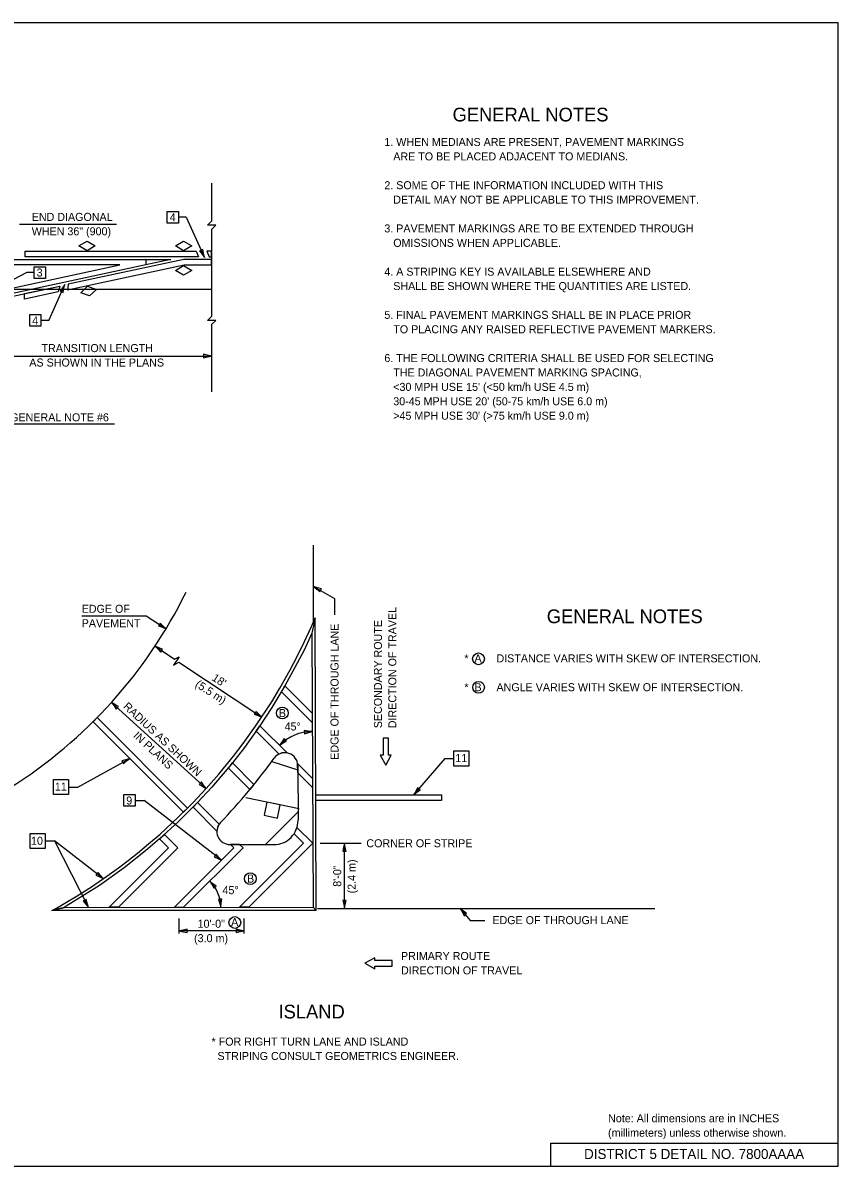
# Model space of a CAD drawing. Extents: x 2261432 to 2263976, y -3124040 to -3123640.
# Drawn here: x 2263060.5 to 2263345.8, y -3124039.7 to -3123639.7 of the extents above; entities that cross this region are included whole.
import ezdxf

# ---------------------------------------------------------------- set-up
doc = ezdxf.new("R2010")
doc.units = 0
for name, color, linetype in [('Default', 7, 'Continuous'), ('RD_Pr_Roadway_Dimensions', 7, 'Continuous'), ('RD_Pr_Roadway_Items', 7, 'Continuous'), ('RD_Pr_Roadway_Notes', 7, 'Continuous'), ('SH_General_Details', 7, 'Continuous')]:
    doc.layers.add(name, color=color, linetype=linetype)

msp = doc.modelspace()

# ---------------------------------------------------------------- linework, layer by layer
at = {"layer": 'Default'}
msp.add_lwpolyline([(2262715.82, -3124039.7), (2263345.82, -3124039.7), (2263345.82, -3123639.7), (2262715.82, -3123639.7)], close=True, dxfattribs=at)
at = {"layer": 'RD_Pr_Roadway_Dimensions'}
for p, q in [((2263059.29, -3123710.15), (2263093.26, -3123710.15)), ((2263015.36, -3123756.26), (2263126.57, -3123756.26)), ((2263043.86, -3123780.04), (2263092.63, -3123780.04)), ((2263106.77, -3123857.79), (2263113.54, -3123862.29)), ((2263115.09, -3123863.32), (2263144.14, -3123882.62)), ((2263124.69, -3123907.59), (2263091.51, -3123877.47)), ((2263164.58, -3123926.74), (2263178.96, -3123926.74)), ((2263173.05, -3123949.54), (2263173.05, -3123926.74)), ((2263115.17, -3123958.36), (2263115.17, -3123953.07)), ((2263137.96, -3123958.36), (2263137.96, -3123953.07)), ((2263137.96, -3123957.41), (2263115.17, -3123957.41))]:
    msp.add_line(p, q, dxfattribs=at)
for points in [[(2263123.77, -3123755.67), (2263123.77, -3123756.26), (2263123.77, -3123756.84), (2263125.17, -3123756.5), (2263126.57, -3123756.26), (2263125.07, -3123755.99)], [(2263108.77, -3123859.83), (2263109.1, -3123859.34), (2263109.42, -3123858.85), (2263108.07, -3123858.36), (2263106.77, -3123857.79), (2263107.86, -3123858.84)], [(2263093.18, -3123879.78), (2263093.58, -3123879.35), (2263093.97, -3123878.92), (2263092.7, -3123878.23), (2263091.51, -3123877.47), (2263092.43, -3123878.67)], [(2263142.13, -3123880.59), (2263141.81, -3123881.07), (2263141.48, -3123881.56), (2263142.84, -3123882.05), (2263144.14, -3123882.62), (2263143.05, -3123881.57)], [(2263158.98, -3123887.25), (2263159.02, -3123887.83), (2263159.06, -3123888.42), (2263160.44, -3123887.98), (2263161.81, -3123887.64), (2263160.31, -3123887.47)], [(2263152.77, -3123891), (2263152.38, -3123890.56), (2263151.99, -3123890.13), (2263151.18, -3123891.32), (2263150.3, -3123892.43), (2263151.59, -3123891.64)], [(2263123.01, -3123905.28), (2263122.61, -3123905.71), (2263122.22, -3123906.14), (2263123.49, -3123906.83), (2263124.69, -3123907.59), (2263123.76, -3123906.39)], [(2263172.47, -3123929.54), (2263173.05, -3123929.54), (2263173.64, -3123929.54), (2263173.3, -3123928.14), (2263173.05, -3123926.74), (2263172.78, -3123928.23)], [(2263127.31, -3123942.48), (2263127.75, -3123942.11), (2263128.2, -3123941.73), (2263127.04, -3123940.88), (2263125.95, -3123939.96), (2263126.71, -3123941.28)], [(2263130.1, -3123946.29), (2263129.51, -3123946.34), (2263128.93, -3123946.39), (2263129.39, -3123947.76), (2263129.76, -3123949.13), (2263129.9, -3123947.62)], [(2263173.64, -3123946.74), (2263173.05, -3123946.74), (2263172.47, -3123946.74), (2263172.81, -3123948.14), (2263173.05, -3123949.54), (2263173.32, -3123948.04)], [(2263117.96, -3123958), (2263117.97, -3123957.41), (2263117.97, -3123956.82), (2263116.56, -3123957.17), (2263115.17, -3123957.41), (2263116.66, -3123957.68)], [(2263135.17, -3123956.82), (2263135.16, -3123957.41), (2263135.16, -3123958), (2263136.56, -3123957.65), (2263137.96, -3123957.41), (2263136.47, -3123957.14)]]:
    msp.add_lwpolyline(points, close=True, dxfattribs=at)
msp.add_lwpolyline([(2263113.54, -3123862.29), (2263115.18, -3123861.55), (2263113.24, -3123864.44), (2263115.09, -3123863.32)], dxfattribs=at)
for centre in [(2263219.97, -3123862.2), (2263219.98, -3123872.17), (2263151.3, -3123881.17), (2263140.11, -3123939.12), (2263134.7, -3123954.46)]:
    msp.add_circle(centre, 2.05, dxfattribs=at)
for centre, radius, start, end in [((2263161.88, -3123904.02), 16.38, 90.2244, 135), ((2263116.78, -3123949.14), 12.98, 0.0276, 45)]:
    msp.add_arc(centre, radius, start, end, dxfattribs=at)
at = {"layer": 'RD_Pr_Roadway_Items'}
for p, q in [((2263112.35, -3123722.45), (2263103.52, -3123724.35)), ((2263103.52, -3123722.45), (2263112.35, -3123722.45)), ((2263015.16, -3123744.3), (2263073.47, -3123731.77)), ((2262743.18, -3123732.9), (2263126.57, -3123732.9)), ((2263162.25, -3123849.13), (2263162.25, -3123822.44)), ((2263147.61, -3123898.13), (2263156.75, -3123901.08)), ((2263156.75, -3123899.59), (2263156.82, -3123918.7)), ((2263157.18, -3123914.64), (2263138.57, -3123910.79)), ((2263128.43, -3123922.46), (2263120.09, -3123914.13)), ((2263128.43, -3123922.46), (2263120.09, -3123914.13)), ((2263129.23, -3123920.03), (2263121.68, -3123912.49)), ((2263129.23, -3123920.03), (2263121.68, -3123912.49)), ((2263145.47, -3123927.17), (2263156.81, -3123915.75)), ((2263132.98, -3123927.17), (2263148.38, -3123927.17)), ((2263163.68, -3123949.54), (2263281.71, -3123949.54))]:
    msp.add_line(p, q, dxfattribs=at)
for points in [[(2263061.33, -3123721.5), (2263061.33, -3123719.6), (2263121.14, -3123719.6), (2263122.01, -3123721.5)], [(2263080.14, -3123717.75), (2263082.97, -3123716.03), (2263085.84, -3123717.74), (2263082.99, -3123719.42)], [(2263113.96, -3123717.75), (2263116.79, -3123716.03), (2263119.65, -3123717.74), (2263116.79, -3123719.43)], [(2263126.57, -3123719.6), (2263124.9, -3123719.6), (2263125.69, -3123721.5), (2263126.57, -3123721.5)], [(2263003.48, -3123724.35), (2263003.48, -3123722.45), (2263103.52, -3123722.45), (2263103.52, -3123724.35), (2263015.16, -3123743.35), (2263003.48, -3123743.35), (2263003.49, -3123741.45), (2263014.96, -3123741.45), (2263094.48, -3123724.35)], [(2263126.57, -3123722.45), (2263116.82, -3123722.45), (2263076.38, -3123731.14), (2263076.1, -3123733.14), (2263117.02, -3123724.35), (2263126.57, -3123724.35)], [(2263113.96, -3123726.3), (2263116.79, -3123724.58), (2263119.65, -3123726.29), (2263116.79, -3123727.98)], [(2263061.09, -3123734.43), (2263073.47, -3123731.77), (2263072.84, -3123733.84), (2263061.14, -3123736.36)], [(2263080.75, -3123734.14), (2263083.15, -3123731.87), (2263086.31, -3123732.93), (2263083.87, -3123735.19)], [(2263070.7, -3123950.3), (2263072.26, -3123949.4), (2263075.25, -3123947.74), (2263079.51, -3123945.08), (2263084.5, -3123942.02), (2263089.88, -3123938.29), (2263093.94, -3123935.3), (2263097.34, -3123932.77), (2263100.66, -3123930.18), (2263104.52, -3123926.99), (2263108.51, -3123923.52), (2263114.9, -3123917.6), (2263119.96, -3123912.55), (2263124.69, -3123907.59), (2263129.07, -3123902.57), (2263134.26, -3123896.25), (2263137.65, -3123891.79), (2263141.98, -3123885.8), (2263147.6, -3123877.3), (2263150.46, -3123872.51), (2263154.08, -3123866.11), (2263156.55, -3123861.39), (2263159.01, -3123856.4), (2263161.47, -3123850.87), (2263162.79, -3123847.86), (2263161.68, -3123853.27), (2263158.94, -3123859.19), (2263155.75, -3123865.25), (2263152.25, -3123871.69), (2263147.7, -3123879.22), (2263143.49, -3123885.62), (2263138.05, -3123893.25), (2263133.85, -3123898.62), (2263126.61, -3123907.09), (2263121.68, -3123912.49), (2263114.97, -3123919.13), (2263108.38, -3123925.22), (2263103.39, -3123929.38), (2263096.01, -3123935.3), (2263087.36, -3123941.49), (2263082.1, -3123944.81), (2263075.65, -3123948.74), (2263075.03, -3123949.16)], [(2263162.06, -3123949.12), (2263163.21, -3123950.26), (2263162.8, -3123847.86), (2263161.68, -3123853.28)], [(2263151.06, -3123873.73), (2263152.25, -3123871.69), (2263161.79, -3123881.23), (2263161.8, -3123884.47)], [(2263085.09, -3123884.2), (2263086.51, -3123882.79), (2263118.1, -3123914.4), (2263116.69, -3123915.81)], [(2263152.98, -3123895.12), (2263152.53, -3123895.06), (2263152.19, -3123895.04), (2263151.68, -3123895.08), (2263151.17, -3123895.15), (2263150.68, -3123895.3), (2263150.16, -3123895.52), (2263142.17, -3123887.53), (2263143.49, -3123885.63)], [(2263188.46, -3123889.94), (2263186.56, -3123889.94), (2263186.56, -3123895.96), (2263185.61, -3123895.96), (2263187.51, -3123899.44), (2263189.41, -3123895.96), (2263188.46, -3123895.96)], [(2263132.41, -3123900.4), (2263133.1, -3123899.69), (2263133.85, -3123898.62), (2263141.39, -3123906.16), (2263139.94, -3123907.94)], [(2263156.76, -3123902.11), (2263156.67, -3123898.81), (2263161.88, -3123904.02), (2263161.89, -3123907.25)], [(2263163.05, -3123909.82), (2263207.03, -3123909.82), (2263207.03, -3123911.82), (2263163.05, -3123911.82)], [(2263129.23, -3123920.03), (2263128.93, -3123920.47), (2263128.75, -3123920.88), (2263128.58, -3123921.34), (2263128.46, -3123921.93), (2263128.43, -3123922.46), (2263120.09, -3123914.13), (2263121.68, -3123912.49)], [(2263120.09, -3123914.13), (2263121.68, -3123912.49), (2263129.23, -3123920.03), (2263128.75, -3123920.88), (2263128.46, -3123921.93), (2263128.43, -3123922.46)], [(2263129.23, -3123920.03), (2263128.93, -3123920.47), (2263128.75, -3123920.88), (2263128.58, -3123921.34), (2263128.46, -3123921.93), (2263128.43, -3123922.46), (2263120.09, -3123914.13), (2263121.68, -3123912.49)], [(2263120.09, -3123914.13), (2263121.68, -3123912.49), (2263129.23, -3123920.03), (2263128.75, -3123920.88), (2263128.46, -3123921.93), (2263128.43, -3123922.46)], [(2263149.57, -3123917.93), (2263150.53, -3123913.27), (2263145.88, -3123912.3), (2263144.91, -3123916.96)], [(2263090.75, -3123949.15), (2263111.53, -3123928.37), (2263108.38, -3123925.22), (2263110.09, -3123923.7), (2263114.76, -3123928.37), (2263093.98, -3123949.15)], [(2263155.41, -3123923.41), (2263155.92, -3123922.52), (2263156.45, -3123921.21), (2263161.97, -3123926.74), (2263139.58, -3123949.13), (2263136.35, -3123949.13), (2263158.74, -3123926.74)], [(2263113.55, -3123949.14), (2263116.78, -3123949.14), (2263137.56, -3123928.36), (2263136.37, -3123927.17), (2263133.14, -3123927.17), (2263134.33, -3123928.37)], [(2263163.21, -3123950.26), (2263070.7, -3123950.3), (2263075.04, -3123949.16), (2263162.07, -3123949.12)], [(2263189.73, -3123969.68), (2263189.73, -3123967.78), (2263183.71, -3123967.78), (2263183.71, -3123966.83), (2263180.23, -3123968.73), (2263183.71, -3123970.63), (2263183.71, -3123969.68)]]:
    msp.add_lwpolyline(points, close=True, dxfattribs=at)
for points in [[(2263103.52, -3123722.49), (2263103.49, -3123722.45)], [(2263103.52, -3123722.49), (2263103.49, -3123722.45)], [(2263103.51, -3123722.45), (2263103.51, -3123722.45)]]:
    msp.add_lwpolyline(points, dxfattribs=at)
for centre, radius, start, end in [((2262966.4, -3123764.68), 168.44, 302.1689, 333.8603), ((2263152.18, -3123899.61), 4.56, 0.2301, 143.9458), ((2262968.96, -3123766.22), 222.08, 316.3641, 323.9458), ((2263132.98, -3123922.62), 4.56, 136.3641, 270), ((2263148.38, -3123918.73), 8.45, 270, 0.2313)]:
    msp.add_arc(centre, radius, start, end, dxfattribs=at)
at = {"layer": 'RD_Pr_Roadway_Notes'}
for p, q in [((2263126.57, -3123695.82), (2263126.57, -3123709.1)), ((2263117.67, -3123707.71), (2263114.96, -3123707.71)), ((2263117.67, -3123707.71), (2263124.08, -3123721.79)), ((2263126.57, -3123709.1), (2263125.14, -3123710.53)), ((2263127.99, -3123710.53), (2263125.14, -3123710.53)), ((2263127.99, -3123710.53), (2263126.57, -3123711.95)), ((2263126.57, -3123711.95), (2263126.57, -3123742.44)), ((2263061.93, -3123727.04), (2263057.19, -3123729.51)), ((2263064.46, -3123727.04), (2263061.93, -3123727.04)), ((2263069.57, -3123743.82), (2263075.21, -3123731.21)), ((2263069.57, -3123743.82), (2263066.86, -3123743.82)), ((2263126.57, -3123742.44), (2263125.14, -3123743.86)), ((2263127.99, -3123743.86), (2263125.14, -3123743.86)), ((2263127.99, -3123743.86), (2263126.57, -3123745.29)), ((2263126.57, -3123745.29), (2263126.57, -3123768.77)), ((2263162.25, -3123836.85), (2263169.61, -3123841.04)), ((2263169.61, -3123841.04), (2263169.61, -3123846.76)), ((2263081.18, -3123847.22), (2263103.71, -3123847.22)), ((2263103.71, -3123847.22), (2263110.63, -3123851.68)), ((2263079.7, -3123907.05), (2263097.95, -3123897.07)), ((2263208.17, -3123897.03), (2263197.26, -3123909.82)), ((2263208.17, -3123897.03), (2263211.38, -3123897.03)), ((2263076.48, -3123907.05), (2263079.7, -3123907.05)), ((2263099.77, -3123911.77), (2263102.97, -3123911.77)), ((2263130, -3123932.69), (2263102.97, -3123911.77)), ((2263068.38, -3123925.94), (2263071.6, -3123925.94)), ((2263088.68, -3123939.15), (2263071.6, -3123925.94)), ((2263071.6, -3123925.94), (2263083.43, -3123949.16)), ((2263213.6, -3123949.54), (2263217.01, -3123953.78)), ((2263217.01, -3123953.78), (2263222.24, -3123953.78))]:
    msp.add_line(p, q, dxfattribs=at)
for points in [[(2263111, -3123705.67), (2263114.96, -3123705.67), (2263114.96, -3123709.75), (2263111, -3123709.75)], [(2263123.45, -3123719), (2263122.92, -3123719.24), (2263122.38, -3123719.48), (2263123.27, -3123720.62), (2263124.08, -3123721.79), (2263123.7, -3123720.32)], [(2263064.46, -3123725), (2263068.41, -3123725), (2263068.41, -3123729.08), (2263064.46, -3123729.08)], [(2263073.53, -3123733.52), (2263074.06, -3123733.76), (2263074.6, -3123734), (2263074.86, -3123732.58), (2263075.21, -3123731.21), (2263074.35, -3123732.46)], [(2263062.9, -3123741.78), (2263066.86, -3123741.78), (2263066.86, -3123745.86), (2263062.9, -3123745.86)], [(2263164.4, -3123838.74), (2263164.69, -3123838.23), (2263164.98, -3123837.73), (2263163.59, -3123837.33), (2263162.25, -3123836.85), (2263163.42, -3123837.82)], [(2263108.6, -3123849.67), (2263108.28, -3123850.17), (2263107.96, -3123850.66), (2263109.33, -3123851.13), (2263110.63, -3123851.68), (2263109.53, -3123850.65)], [(2263211.38, -3123894.35), (2263216.64, -3123894.35), (2263216.64, -3123899.71), (2263211.38, -3123899.71)], [(2263095.21, -3123897.9), (2263095.49, -3123898.41), (2263095.77, -3123898.93), (2263096.84, -3123897.95), (2263097.95, -3123897.07), (2263096.51, -3123897.55)], [(2263071.23, -3123904.37), (2263076.48, -3123904.37), (2263076.48, -3123909.73), (2263071.23, -3123909.73)], [(2263199.52, -3123908.07), (2263199.07, -3123907.69), (2263198.63, -3123907.31), (2263197.98, -3123908.6), (2263197.26, -3123909.82), (2263198.43, -3123908.86)], [(2263095.81, -3123909.73), (2263099.77, -3123909.73), (2263099.77, -3123913.81), (2263095.81, -3123913.81)], [(2263063.13, -3123923.26), (2263068.38, -3123923.26), (2263068.38, -3123928.62), (2263063.13, -3123928.62)], [(2263128.14, -3123930.52), (2263127.78, -3123930.98), (2263127.43, -3123931.44), (2263128.74, -3123932.03), (2263130, -3123932.69), (2263128.98, -3123931.57)], [(2263086.82, -3123936.98), (2263086.46, -3123937.44), (2263086.1, -3123937.9), (2263087.42, -3123938.49), (2263088.68, -3123939.15), (2263087.66, -3123938.02)], [(2263082.68, -3123946.4), (2263082.16, -3123946.66), (2263081.64, -3123946.93), (2263082.58, -3123948.02), (2263083.43, -3123949.16), (2263082.99, -3123947.7)], [(2263214.9, -3123952.09), (2263215.36, -3123951.72), (2263215.81, -3123951.35), (2263214.67, -3123950.48), (2263213.6, -3123949.54), (2263214.33, -3123950.87)]]:
    msp.add_lwpolyline(points, close=True, dxfattribs=at)
at = {"layer": 'SH_General_Details'}
for p, q in [((2263245.3, -3124031.69), (2263345.82, -3124031.69)), ((2263245.3, -3124039.7), (2263245.3, -3124031.69))]:
    msp.add_line(p, q, dxfattribs=at)

# ---------------------------------------------------------------- texts
at = {"layer": 'RD_Pr_Roadway_Dimensions'}
for s, height, p in [('END DIAGONAL', 2.8, (2263063.63, -3123708.98)), ('WHEN 36" (900)', 2.8, (2263063.63, -3123714.02)), ('TRANSITION LENGTH', 2.808, (2263067.04, -3123754.89)), ('AS SHOWN IN THE PLANS', 2.808, (2263062.77, -3123759.94)), ('SEE GENERAL NOTE #6', 2.8, (2263047.54, -3123779.11)), ('B', 2.81, (2263150.1, -3123882.58)), ('45°', 2.808, (2263152.11, -3123887.28)), ('CORNER OF STRIPE', 2.808, (2263180.72, -3123928.14)), ('B', 2.81, (2263138.96, -3123940.49)), ('45°', 2.808, (2263130.37, -3123944.54)), ('10\'-0"', 2.808, (2263121.66, -3123956.29)), ('A', 2.81, (2263133.4, -3123955.7)), ('(3.0 m)', 2.808, (2263120.43, -3123961.34))]:
    msp.add_text(s, height=height, dxfattribs=at).set_placement(p)
for s, rotation, p in [("18'", 327, (2263126.4, -3123869.52)), ('(5.5 m)', 327, (2263120.56, -3123871.75)), ('RADIUS AS SHOWN', 317, (2263095.43, -3123879.18)), ('IN PLANS', 317, (2263098.95, -3123889.38)), ('8\'-0"', 90, (2263171.93, -3123941.95)), ('(2.4 m)', 90, (2263176.98, -3123944.28))]:
    msp.add_text(s, height=2.808, rotation=rotation, dxfattribs=at).set_placement(p)
at = {"layer": 'RD_Pr_Roadway_Notes'}
for s, height, p in [('GENERAL NOTES', 4.8, (2263210.88, -3123674.19)), ('1. WHEN MEDIANS ARE PRESENT, PAVEMENT MARKINGS', 2.8, (2263187.02, -3123682.78)), ('   ARE TO BE PLACED ADJACENT TO MEDIANS.', 2.8, (2263187.02, -3123687.82)), ('2. SOME OF THE INFORMATION INCLUDED WITH THIS', 2.8, (2263187.02, -3123697.9)), ('   DETAIL MAY NOT BE APPLICABLE TO THIS IMPROVEMENT.', 2.8, (2263187.02, -3123702.94)), ('4', 2.81, (2263111.89, -3123709.13)), ('3. PAVEMENT MARKINGS ARE TO BE EXTENDED THROUGH', 2.8, (2263187.02, -3123713.02)), ('   OMISSIONS WHEN APPLICABLE.', 2.8, (2263187.02, -3123718.06)), ('3', 2.81, (2263065.34, -3123728.46)), ('4. A STRIPING KEY IS AVAILABLE ELSEWHERE AND', 2.8, (2263187.02, -3123728.14)), ('   SHALL BE SHOWN WHERE THE QUANTITIES ARE LISTED.', 2.8, (2263187.02, -3123733.18)), ('4', 2.81, (2263063.78, -3123745.24)), ('5. FINAL PAVEMENT MARKINGS SHALL BE IN PLACE PRIOR', 2.8, (2263187.02, -3123743.26)), ('   TO PLACING ANY RAISED REFLECTIVE PAVEMENT MARKERS.', 2.8, (2263187.02, -3123748.3)), ('6. THE FOLLOWING CRITERIA SHALL BE USED FOR SELECTING', 2.8, (2263187.02, -3123758.38)), ('   THE DIAGONAL PAVEMENT MARKING SPACING,', 2.8, (2263187.02, -3123763.42)), ("   <30 MPH USE 15' (<50 km/h USE 4.5 m)", 2.8, (2263187.02, -3123768.46)), ("   30-45 MPH USE 20' (50-75 km/h USE 6.0 m)", 2.8, (2263187.02, -3123773.5)), ("   >45 MPH USE 30' (>75 km/h USE 9.0 m)", 2.8, (2263187.02, -3123778.54)), ('EDGE OF', 2.8, (2263081.11, -3123846.1)), ('GENERAL NOTES', 4.8, (2263243.86, -3123849.73)), ('PAVEMENT', 2.8, (2263081.11, -3123851.14)), ('*  A     DISTANCE VARIES WITH SKEW OF INTERSECTION.   ', 2.8, (2263215.02, -3123863.45)), ('*  B     ANGLE VARIES WITH SKEW OF INTERSECTION.', 2.8, (2263215.02, -3123873.53)), ('11', 2.808, (2263211.86, -3123898.32)), ('11', 2.808, (2263071.71, -3123908.34)), ('9', 2.81, (2263096.69, -3123913.18)), ('10', 2.808, (2263063.37, -3123927.27)), ('EDGE OF THROUGH LANE', 2.8, (2263224.82, -3123955.03)), ('PRIMARY ROUTE', 2.8, (2263192.84, -3123967.57)), ('DIRECTION OF TRAVEL', 2.8, (2263192.84, -3123972.61)), ('ISLAND', 4.8, (2263149.98, -3123988.04)), ('* FOR RIGHT TURN LANE AND ISLAND', 2.8, (2263126.54, -3123997.52)), ('  STRIPING CONSULT GEOMETRICS ENGINEER. ', 2.8, (2263126.54, -3124002.56)), ('Note: All dimensions are in INCHES', 2.808, (2263265.3, -3124024.35)), ('(millimeters) unless otherwise shown.', 2.808, (2263265.3, -3124029.41))]:
    msp.add_text(s, height=height, dxfattribs=at).set_placement(p)
for s, p in [('DIRECTION OF TRAVEL', (2263191.22, -3123886.49)), ('EDGE OF THROUGH LANE', (2263170.98, -3123897.52)), ('SECONDARY ROUTE', (2263186.18, -3123886.49))]:
    msp.add_text(s, height=2.8, rotation=90, dxfattribs=at).set_placement(p)
at = {"layer": 'SH_General_Details'}
msp.add_text('DISTRICT 5 DETAIL NO. 7800AAAA', height=3.5, dxfattribs=at).set_placement((2263256.92, -3124037.2))

doc.saveas('drawing.dxf')
